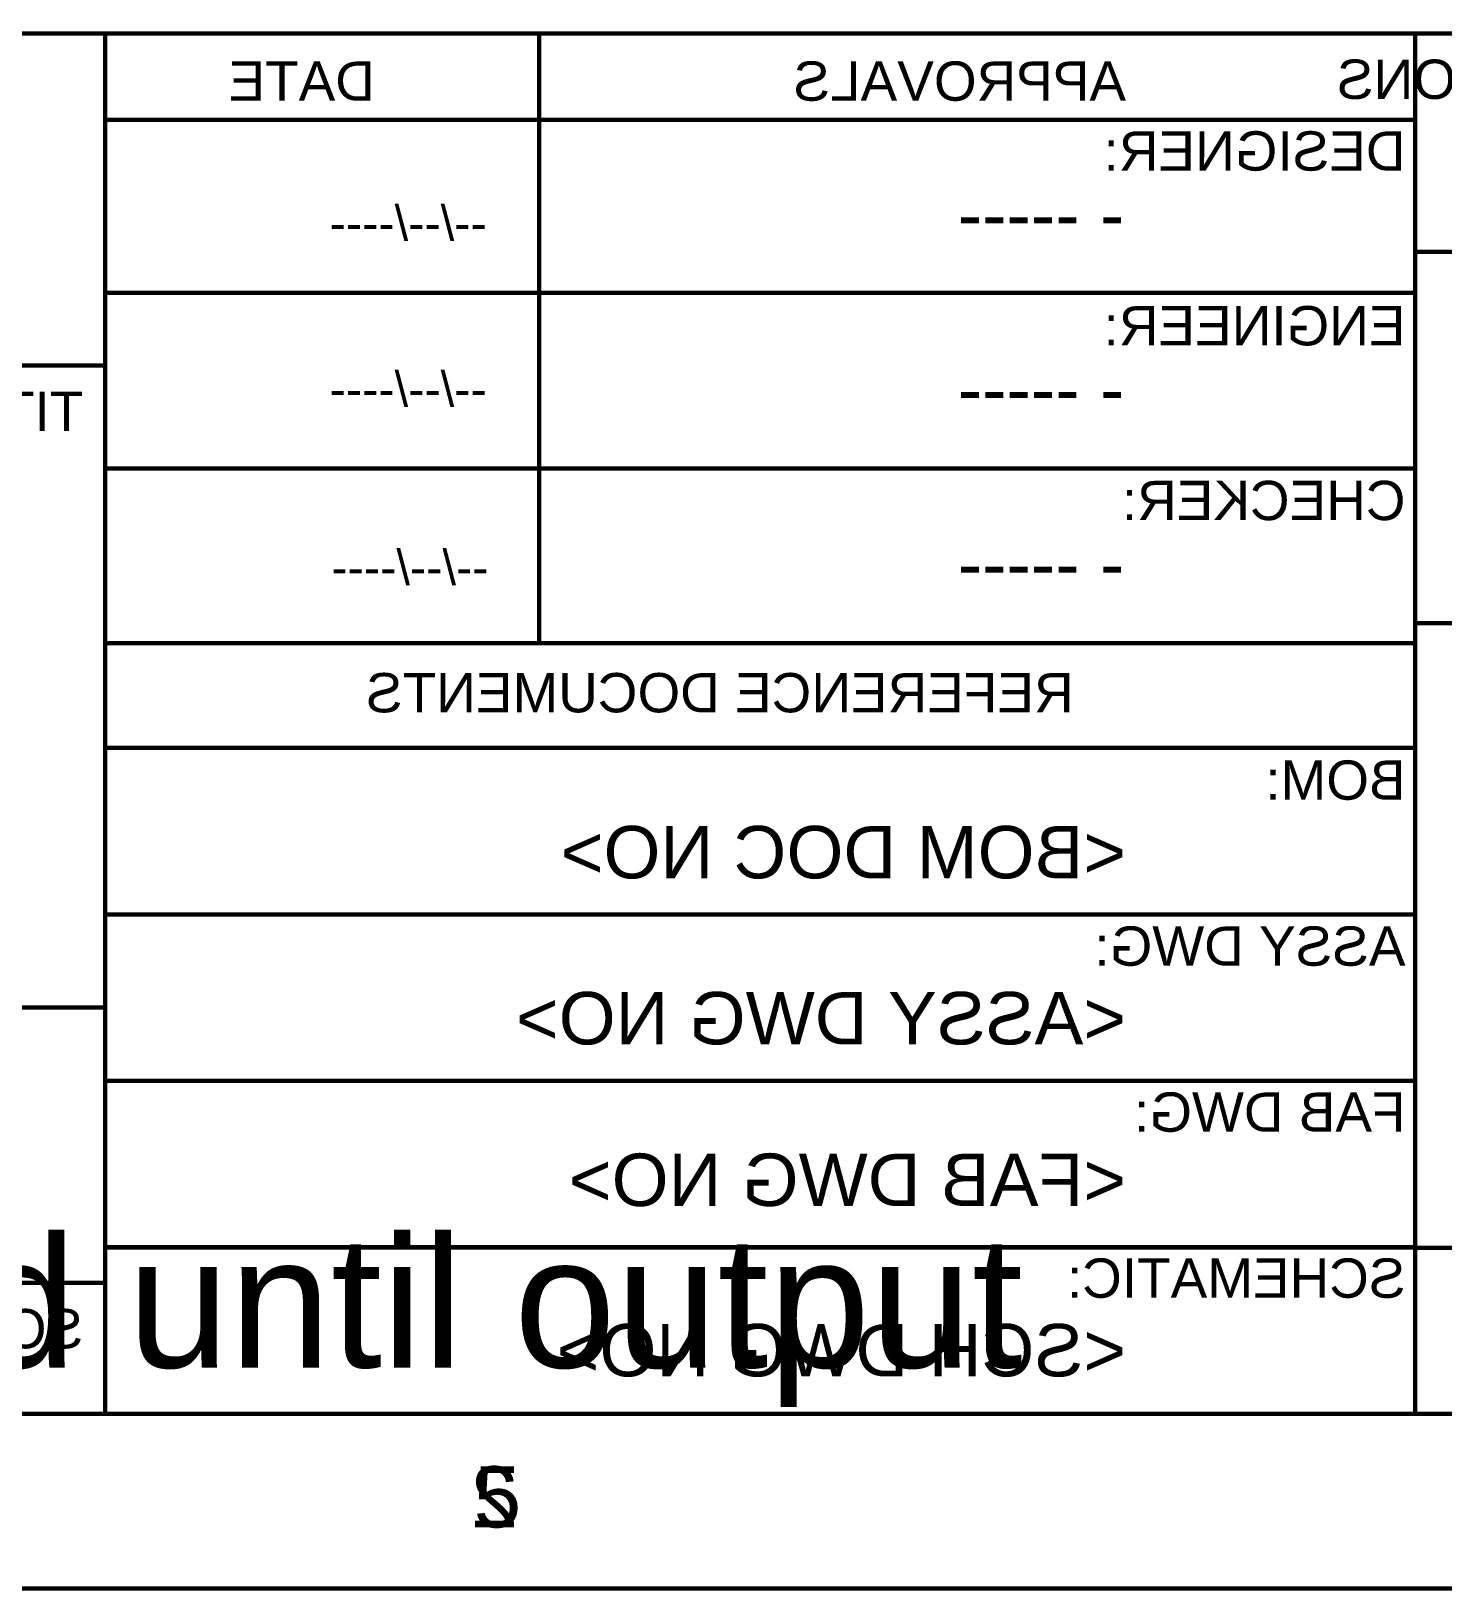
# Model space of a CAD drawing. Header units: inches. Extents: x -5.3 to 9.8, y -3.2 to 6.3.
# Drawn here: x -2.03 to -0.413, y -3.203 to -1.418 of the extents above; entities that cross this region are included whole.
import ezdxf

# ---------------------------------------------------------------- set-up
doc = ezdxf.new("R2010")
doc.units = ezdxf.units.IN
doc.header["$MEASUREMENT"] = 0
doc.layers.add('21_TITLE_BLOCK', color=56, linetype='Continuous')
doc.layers.add('22_TITLE_BLOCK_MIRRORED', color=56, linetype='Continuous')
doc.styles.add('Arial', font='', dxfattribs={"height": 0.2})
doc.styles.get('Arial').set_extended_font_data('Arial')

msp = doc.modelspace()

# ---------------------------------------------------------------- linework, layer by layer
at = {"layer": '21_TITLE_BLOCK', "const_width": 0.005}
for points in [[(-5.05, -3), (9.55, -3)], [(-5.25, -3.2), (9.75, -3.2)]]:
    msp.add_lwpolyline(points, dxfattribs=at)
at = {"layer": '22_TITLE_BLOCK_MIRRORED', "const_width": 0.005}
for points in [[(-5.05, -1.42), (-1.945, -1.42)], [(-1.945, -1.42), (-0.445, -1.42)], [(-1.945, -1.7171), (-1.945, -1.42)], [(-1.448, -2.1171), (-1.448, -1.4201)], [(-0.445, -3), (-0.445, -1.42)], [(-0.445, -1.42), (0.905, -1.42)], [(-1.944, -1.5191), (-0.447, -1.5191)], [(-0.445, -1.67), (0.905, -1.67)], [(-1.945, -1.7171), (-0.445, -1.7171)], [(-1.945, -1.8), (-1.945, -1.7171)], [(-5.05, -1.8), (-1.945, -1.8)], [(-1.945, -2.535), (-1.945, -1.8)], [(-1.945, -1.918), (-0.445, -1.918)], [(-0.445, -2.095), (0.905, -2.095)], [(-1.945, -2.118), (-0.445, -2.118)], [(-1.945, -2.2378), (-0.445, -2.2378)], [(-1.945, -2.4283), (-0.445, -2.4283)], [(-5.05, -2.535), (-1.945, -2.535)], [(-1.945, -2.85), (-1.945, -2.535)], [(-1.945, -2.6189), (-0.445, -2.6189)], [(-1.945, -2.8094), (-0.445, -2.8094)], [(-0.445, -2.81), (0.905, -2.81)], [(-5.05, -2.85), (-1.945, -2.85)], [(-1.945, -3), (-1.945, -2.85)], [(-5.05, -3), (-0.55, -3)], [(-5.05, -3), (9.55, -3)], [(-5.25, -3.2), (9.75, -3.2)]]:
    msp.add_lwpolyline(points, dxfattribs=at)
at = {"layer": '22_TITLE_BLOCK_MIRRORED', "const_width": 0.0025}
for points in [[(-1.9463, -1.42, 1), (-1.9438, -1.42, 1)], [(-1.9463, -1.42, 1), (-1.9438, -1.42, 1)], [(-1.9463, -1.42, 1), (-1.9438, -1.42, 1)], [(-1.4493, -1.4201, 1), (-1.4468, -1.4201, 1)], [(-0.4463, -1.42, 1), (-0.4438, -1.42, 1)], [(-0.4463, -1.42, 1), (-0.4438, -1.42, 1)], [(-0.4463, -1.42, 1), (-0.4438, -1.42, 1)], [(-1.9452, -1.5191, 1), (-1.9427, -1.5191, 1)], [(-0.4483, -1.5191, 1), (-0.4458, -1.5191, 1)], [(-0.4463, -1.67, 1), (-0.4438, -1.67, 1)], [(-1.9463, -1.7171, 1), (-1.9438, -1.7171, 1)], [(-1.9463, -1.7171, 1), (-1.9438, -1.7171, 1)], [(-1.9463, -1.7171, 1), (-1.9438, -1.7171, 1)], [(-0.4463, -1.7171, 1), (-0.4438, -1.7171, 1)], [(-1.9463, -1.8, 1), (-1.9438, -1.8, 1)], [(-1.9463, -1.8, 1), (-1.9438, -1.8, 1)], [(-1.9463, -1.8, 1), (-1.9438, -1.8, 1)], [(-1.9463, -1.918, 1), (-1.9438, -1.918, 1)], [(-0.4463, -1.918, 1), (-0.4438, -1.918, 1)], [(-0.4463, -2.095, 1), (-0.4438, -2.095, 1)], [(-1.9463, -2.118, 1), (-1.9438, -2.118, 1)], [(-1.4493, -2.1171, 1), (-1.4468, -2.1171, 1)], [(-0.4463, -2.118, 1), (-0.4438, -2.118, 1)], [(-1.9463, -2.2378, 1), (-1.9438, -2.2378, 1)], [(-0.4463, -2.2378, 1), (-0.4438, -2.2378, 1)], [(-1.9463, -2.4283, 1), (-1.9438, -2.4283, 1)], [(-0.4463, -2.4283, 1), (-0.4438, -2.4283, 1)], [(-1.9463, -2.535, 1), (-1.9438, -2.535, 1)], [(-1.9463, -2.535, 1), (-1.9438, -2.535, 1)], [(-1.9463, -2.535, 1), (-1.9438, -2.535, 1)], [(-1.9463, -2.6189, 1), (-1.9438, -2.6189, 1)], [(-0.4463, -2.6189, 1), (-0.4438, -2.6189, 1)], [(-1.9463, -2.8094, 1), (-1.9438, -2.8094, 1)], [(-0.4463, -2.8094, 1), (-0.4438, -2.8094, 1)], [(-0.4463, -2.81, 1), (-0.4438, -2.81, 1)], [(-1.9463, -2.85, 1), (-1.9438, -2.85, 1)], [(-1.9463, -2.85, 1), (-1.9438, -2.85, 1)], [(-1.9463, -2.85, 1), (-1.9438, -2.85, 1)], [(-1.9463, -3, 1), (-1.9438, -3, 1)], [(-0.5513, -3, 1), (-0.5488, -3, 1)], [(-0.4463, -3, 1), (-0.4438, -3, 1)]]:
    msp.add_lwpolyline(points, format="xyb", close=True, dxfattribs=at)

# ---------------------------------------------------------------- texts
at = {"layer": '21_TITLE_BLOCK', "style": 'Arial'}
for s, height, p in [('Printout_Name is not interpreted until output', 0.15, (-4.994, -2.947)), ('5', 0.07, (-1.523, -3.13))]:
    msp.add_text(s, height=height, dxfattribs=at).set_placement(p)
at = {"layer": '22_TITLE_BLOCK_MIRRORED', "style": 'Arial', "text_generation_flag": 2}
for s, height, p in [('DATE', 0.045, (-1.636, -1.4971)), ('APPROVALS', 0.045, (-0.776, -1.4971)), ('UNLESS OTHERWISE SPECIFIED DIMENSIONS', 0.045, (0.88, -1.495)), ('DESIGNER:', 0.045, (-0.456, -1.5771)), ('--/--/----', 0.04, (-1.508, -1.6571)), ('- -----', 0.06, (-0.778, -1.6571)), ('ENGINEER:', 0.045, (-0.456, -1.7771)), ('--/--/----', 0.04, (-1.508, -1.8471)), ('TITLE:', 0.045, (-1.97, -1.875)), ('- -----', 0.06, (-0.778, -1.8571)), ('CHECKER:', 0.045, (-0.456, -1.9771)), ('--/--/----', 0.04, (-1.506, -2.0511)), ('- -----', 0.06, (-0.778, -2.0571)), ('REFERENCE DOCUMENTS', 0.045, (-0.836, -2.1971)), ('BOM:', 0.045, (-0.456, -2.2971)), ('<BOM DOC NO>', 0.06, (-0.776, -2.3871)), ('ASSY DWG:', 0.045, (-0.456, -2.4871)), ('<ASSY DWG NO>', 0.06, (-0.776, -2.5771)), ('FAB DWG:', 0.045, (-0.456, -2.6771)), ('<FAB DWG NO>', 0.06, (-0.776, -2.7621)), ('SCHEMATIC:', 0.045, (-0.456, -2.8671)), ('SCALE:', 0.045, (-1.97, -2.925)), ('<SCH DWG NO>', 0.06, (-0.776, -2.9571)), ('2', 0.07, (-1.472, -3.13))]:
    msp.add_text(s, height=height, rotation=360, dxfattribs=at).set_placement(p)

doc.saveas('drawing.dxf')
